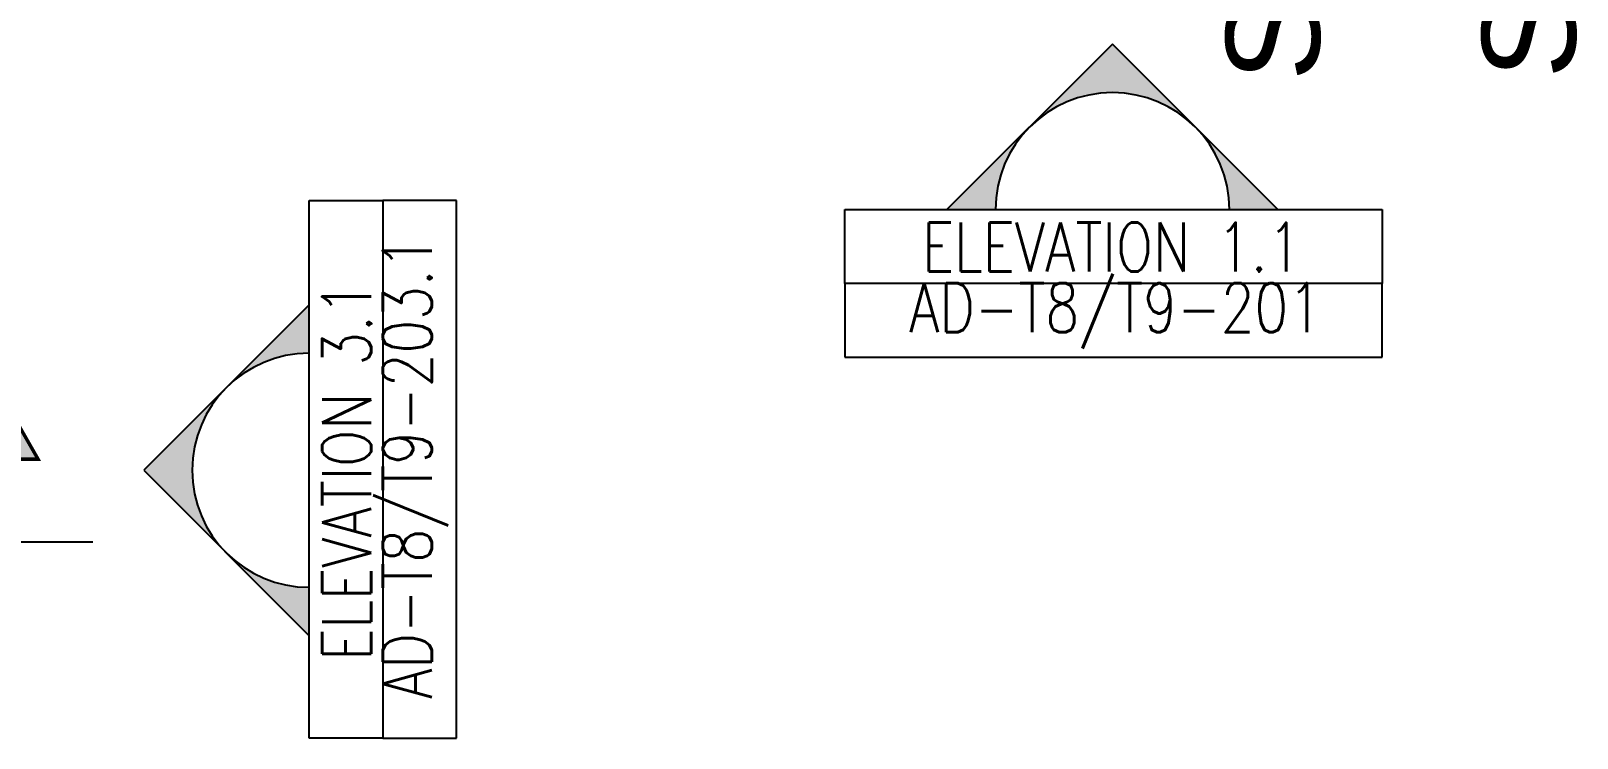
# Model space of a CAD drawing. Header units: millimetres. Extents: x 1066295 to 1300022, y -5734212 to -5454663.
# Drawn here: x 1215843 to 1224905, y -5728444 to -5724299 of the extents above; entities that cross this region are included whole.
import ezdxf

# ---------------------------------------------------------------- set-up
doc = ezdxf.new("R2010")
doc.units = ezdxf.units.MM
doc.header["$LTSCALE"] = 1000
doc.header["$MEASUREMENT"] = 0
for name, pattern in [('AUDIT_D_120904163729-0', [0]), ('T9_KEY PLAN(TYPICAL FLOOR)$0$T8_REFUGE COLUMNS$0$CENTER2', [1.125, 0.75, -0.125, 0.125, -0.125]), ('T9_PROFILE SECTIONS$0$T8_PROFILE SECTIONS$0$HIDDEN', [0.375, 0.25, -0.125]), ('T9_PROFILE SECTIONS$0$T8_PROFILE SECTIONS$0$PHANTOM2', [1.25, 0.625, -0.125, 0.125, -0.125, 0.125, -0.125])]:
    doc.linetypes.add(name, pattern=pattern)
doc.layers.get('0').update_dxf_attribs({"linetype": 'AUDIT_D_120904163729-0'})
for name, color, linetype in [('T9_KEY PLAN(TYPICAL FLOOR)$0$T8(T9 IS SIMILAR) - DIMENSION & TEXTING$0$T8_REFUGE COLUMNS$0$a-section line', 92, 'Continuous'), ('T9_KEY PLAN(TYPICAL FLOOR)$0$T8_REFUGE COLUMNS$0$A-CENTERLINE', 193, 'T9_KEY PLAN(TYPICAL FLOOR)$0$T8_REFUGE COLUMNS$0$CENTER2'), ('T9_KEY PLAN(TYPICAL FLOOR)$0$T8_TYPICAL COLUMNS$0$A-RCC COLS', 3, 'Continuous'), ('T9_PROFILE SECTIONS$0$T8_PROFILE SECTIONS$0$A-PROFILE SECTIONS', 81, 'T9_PROFILE SECTIONS$0$T8_PROFILE SECTIONS$0$PHANTOM2')]:
    doc.layers.add(name, color=color, linetype=linetype)
doc.layers.add('T9_KEY PLAN(TYPICAL FLOOR)$0$T8(T9 IS SIMILAR)$0$D&W', color=8, linetype='Continuous', lineweight=25)
doc.styles.add('T9_KEY PLAN(TYPICAL FLOOR)$0$T8(T9 IS SIMILAR) - DIMENSION & TEXTING$0$T8_REFUGE COLUMNS$0$TEXT1', font='simplex.shx', dxfattribs={"width": 0.8})
doc.styles.add('T9_PROFILE SECTIONS$0$T8_PROFILE SECTIONS$0$arial', font='sanss___.ttf')

# ---------------------------------------------------------------- blocks, each defined once
blk = doc.blocks.new('T9_PROFILE SECTIONS$0$T8_PROFILE SECTIONS$0$MH')
at = {"layer": 'T9_PROFILE SECTIONS$0$T8_PROFILE SECTIONS$0$A-PROFILE SECTIONS', "linetype": 'T9_PROFILE SECTIONS$0$T8_PROFILE SECTIONS$0$HIDDEN', "ltscale": 2}
h = blk.add_hatch(color=256, dxfattribs=at)
h.dxf.hatch_style = 1
h.paths.add_polyline_path([(1140354.458393542, -5697433.571052491), (1141077.626649499, -5697846.573007102), (1140354.458393542, -5698259.574961714)])
at = {"layer": 'T9_PROFILE SECTIONS$0$T8_PROFILE SECTIONS$0$A-PROFILE SECTIONS', "linetype": 'T9_PROFILE SECTIONS$0$T8_PROFILE SECTIONS$0$HIDDEN', "ltscale": 2, "const_width": 20}
blk.add_lwpolyline([(1140354.458393542, -5697433.571052491), (1140354.458393542, -5697433.571052491), (1141077.626649499, -5697846.573007102), (1140354.458393542, -5698259.574961714)], close=True, dxfattribs=at)
blk.add_lwpolyline([(1140354.458393542, -5697433.571052491), (1140354.458393542, -5700003.562580775)], dxfattribs=at)
blk = doc.blocks.new('T9_PROFILE SECTIONS$0$PROFILE SECTION LINE T9')
at = {"layer": 'T9_PROFILE SECTIONS$0$T8_PROFILE SECTIONS$0$A-PROFILE SECTIONS', "linetype": 'ByBlock', "xscale": -1, "rotation": 270}
blk.add_blockref('T9_PROFILE SECTIONS$0$T8_PROFILE SECTIONS$0$MH', (5729344.819574036, -1153149.968920613, 0.02432551863291288), dxfattribs=at)
at = {"layer": 'T9_PROFILE SECTIONS$0$T8_PROFILE SECTIONS$0$A-PROFILE SECTIONS', "linetype": 'ByBlock', "char_height": 550, "attachment_point": 7, "rotation": 90, "style": 'T9_PROFILE SECTIONS$0$T8_PROFILE SECTIONS$0$arial'}
for s, insert in [('SEC-4', (39431.46245296928, -10580.32088211365, 0.02432551863291288)), ('SEC-7', (40931.62013731594, -10566.20864963345))]:
    blk.add_mtext_dynamic_manual_height_columns(s, width=301.3344262428582, gutter_width=500, heights=[0], dxfattribs=dict(at, insert=insert))
blk = doc.blocks.new('T9_KEY PLAN(TYPICAL FLOOR)$0$T8_REFUGE COLUMNS')
at = {"layer": 'T9_KEY PLAN(TYPICAL FLOOR)$0$T8_REFUGE COLUMNS$0$A-CENTERLINE'}
blk.add_line((1217951.315823077, -5724897.361309979), (1182156.903157666, -5724897.361309979), dxfattribs=at)
blk = doc.blocks.new('T9_KEY PLAN(TYPICAL FLOOR)$0$T8_TYPICAL COLUMNS')
at = {"layer": 'T9_KEY PLAN(TYPICAL FLOOR)$0$T8_TYPICAL COLUMNS$0$A-RCC COLS', "linetype": 'ByBlock'}
blk.add_blockref('T9_KEY PLAN(TYPICAL FLOOR)$0$T8_REFUGE COLUMNS', (0, 0), dxfattribs=at)
blk = doc.blocks.new('T9_KEY PLAN(TYPICAL FLOOR)')
at = {"layer": 'T9_KEY PLAN(TYPICAL FLOOR)$0$T8(T9 IS SIMILAR) - DIMENSION & TEXTING$0$T8_REFUGE COLUMNS$0$a-section line', "extrusion": (6.496915289779942e-15, -1.108003958524235e-09, 1)}
h = blk.add_hatch(color=8, dxfattribs=at)
edge = h.paths.add_edge_path()
edge.add_line((1224612.275456678, -5722949.157622512), (1224896.343117813, -5722949.157622506))
edge.add_line((1224896.343117814, -5722949.157622507), (1223926.475456574, -5721979.289961291))
edge.add_line((1223926.475456573, -5721979.28996129), (1222956.607795369, -5722949.157622522))
edge.add_line((1222956.607795369, -5722949.157622524), (1223240.675456504, -5722949.157622517))
edge.add_ellipse((1223926.475456592, -5722949.157622514), major_axis=(-484.9338306178917, 484.9338306081195), ratio=0.9999999999999926, start_angle=-134.99999999999972, end_angle=45.00000000000023, ccw=False)
at = {"layer": 'T9_KEY PLAN(TYPICAL FLOOR)$0$T8(T9 IS SIMILAR) - DIMENSION & TEXTING$0$T8_REFUGE COLUMNS$0$a-section line', "extrusion": (1.108003958524235e-09, 6.496915289440713e-15, 1)}
h = blk.add_hatch(color=8, dxfattribs=at)
edge = h.paths.add_edge_path()
edge.add_line((1219218.770049977, -5723790.857694794), (1219218.770049971, -5723506.790033659))
edge.add_line((1219218.770049972, -5723506.790033659), (1218248.902388755, -5724476.657694899))
edge.add_line((1218248.902388754, -5724476.657694899), (1219218.770049986, -5725446.525356105))
edge.add_line((1219218.770049988, -5725446.525356104), (1219218.770049982, -5725162.457694968))
edge.add_ellipse((1219218.770049979, -5724476.657694882), major_axis=(-484.9338306081196, -484.9338306178915), ratio=0.9999999999999926, start_angle=-134.99999999999972, end_angle=45.00000000000023, ccw=False)
at = {"layer": 'T9_KEY PLAN(TYPICAL FLOOR)$0$T8(T9 IS SIMILAR) - DIMENSION & TEXTING$0$T8_REFUGE COLUMNS$0$a-section line', "linetype": 'Continuous'}
for p, q in [((1223926.475456683, -5721979.289961244, 0.4895656062108548), (1222956.607795459, -5722949.157622482, 0.4895645316483304)), ((1224896.343117925, -5722949.157622456, 0.4895645316418752), (1223926.475456683, -5721979.289961244, 0.4895656062108548)), ((1219218.770049925, -5722894.971044767, 0.4895635743047791), (1219650.77004999, -5722894.971044752, 0.4895630956602489)), ((1219218.770050106, -5726046.037009844, 0.4895635743178416), (1219218.770049925, -5722894.971044767, 0.4895635743047791)), ((1220082.770050057, -5722894.971044739, 0.4895626170158123), (1219650.77004999, -5722894.971044752, 0.4895630956602489)), ((1219650.77004999, -5722894.971044752, 0.4895630956602489), (1219650.770050178, -5726046.037009795, 0.4895630955996307)), ((1219650.77004999, -5722894.971044752, 0.4895630956602489), (1219650.770050178, -5726046.037009795, 0.4895630955996307)), ((1220082.770050242, -5726046.03700978, 0.4895626169551025), (1220082.770050057, -5722894.971044739, 0.4895626170158123)), ((1222357.096141678, -5723381.157622713, 0.4895640529254836), (1222357.096141629, -5722949.15762264, 0.4895645316436946)), ((1222357.096141629, -5722949.15762264, 0.4895645316436946), (1225508.162106706, -5722949.157622459, 0.4895645316306321)), ((1225508.162106721, -5723381.157622525, 0.4895640529861018), (1222357.096141678, -5723381.157622713, 0.4895640529254836)), ((1222357.096141678, -5723381.157622713, 0.4895640529254836), (1222357.096141692, -5723813.157622776, 0.4895635742809555)), ((1225508.162106721, -5723381.157622525, 0.4895640529861018), (1222357.096141678, -5723381.157622713, 0.4895640529254836)), ((1219218.770049921, -5723506.790033548, 0.4895635743160222), (1218248.90238871, -5724476.65769479, 0.4895646488850018)), ((1220082.770050106, -5723790.857694664, 0.4895626169888567), (1220082.770050098, -5723506.790033518, 0.4895626170120715)), ((1222357.096141692, -5723813.157622776, 0.4895635742809555), (1225508.162106735, -5723813.157622592, 0.4895635743416653)), ((1222956.607795488, -5723813.157622739, 0.4895635743314672), (1223240.6754566, -5723813.157622724, 0.4895635742919321)), ((1224612.275456809, -5723813.15762264, 0.4895635743147097), (1224896.343117954, -5723813.157622633, 0.4895635743379245)), ((1218248.90238871, -5724476.65769479, 0.4895646488850018), (1219218.770049947, -5725446.525356015, 0.4895635743224774)), ((1219650.770050178, -5726046.037009795, 0.4895630955996307), (1219218.770050106, -5726046.037009844, 0.4895635743178416)), ((1219650.770050178, -5726046.037009795, 0.4895630955996307), (1220082.770050242, -5726046.03700978, 0.4895626169551025))]:
    blk.add_line(p, q, dxfattribs=at)
at = {"layer": 'T9_KEY PLAN(TYPICAL FLOOR)$0$T8(T9 IS SIMILAR) - DIMENSION & TEXTING$0$T8_REFUGE COLUMNS$0$a-section line', "color": 8, "linetype": 'Continuous'}
for p in [(1225508.162106706, -5722949.157622459, 0.4895645316306321), (1225508.162106735, -5723813.157622592, 0.4895635743416653)]:
    blk.add_line(p, (1225508.162106721, -5723381.157622525, 0.4895640529861018), dxfattribs=at)
at = {"layer": 'T9_KEY PLAN(TYPICAL FLOOR)$0$T8(T9 IS SIMILAR) - DIMENSION & TEXTING$0$T8_REFUGE COLUMNS$0$a-section line', "extrusion": (6.496977859653743e-15, -1.108003958448512e-09, 1)}
blk.add_ellipse((1223926.475456709, -5722949.157622465, 0.4895645316478829), major_axis=(-484.9338306178948, 484.9338306081238, 5.373117545037623e-07), ratio=0.9999999999999875, start_param=3.926990816987248, end_param=7.068583470577041, dxfattribs=at)
at = {"layer": 'T9_KEY PLAN(TYPICAL FLOOR)$0$T8(T9 IS SIMILAR) - DIMENSION & TEXTING$0$T8_REFUGE COLUMNS$0$a-section line', "linetype": 'Continuous', "extrusion": (6.496949109750782e-15, -1.108003958458096e-09, 1)}
blk.add_ellipse((1223926.475456709, -5722949.157622465, 0.4895645316478829), major_axis=(484.933830608118, 484.9338306178888, 5.373054533244496e-07), ratio=0.9999999999999856, start_param=5.497787143782131, end_param=8.639379797371923, dxfattribs=at)
at = {"layer": 'T9_KEY PLAN(TYPICAL FLOOR)$0$T8(T9 IS SIMILAR) - DIMENSION & TEXTING$0$T8_REFUGE COLUMNS$0$a-section line', "extrusion": (1.108003958448512e-09, 6.49697785892996e-15, 1)}
blk.add_ellipse((1219218.770049931, -5724476.657694764, 0.4895635743220299), major_axis=(-484.933830608124, -484.9338306178948, 5.373117545037624e-07), ratio=0.9999999999999875, start_param=3.926990816987248, end_param=7.068583470577041, dxfattribs=at)
at = {"layer": 'T9_KEY PLAN(TYPICAL FLOOR)$0$T8(T9 IS SIMILAR) - DIMENSION & TEXTING$0$T8_REFUGE COLUMNS$0$a-section line', "linetype": 'Continuous', "extrusion": (1.108003958458097e-09, 6.496949109750782e-15, 0.9999999999999998)}
blk.add_ellipse((1219218.770049931, -5724476.657694764, 0.4895635743220299), major_axis=(-484.9338306178886, 484.9338306081182, 5.373054533244497e-07), ratio=0.9999999999999856, start_param=5.497787143782131, end_param=8.639379797371923, dxfattribs=at)
at = {"layer": 'T9_KEY PLAN(TYPICAL FLOOR)$0$T8(T9 IS SIMILAR)$0$D&W', "color": 8, "linetype": 'ByBlock'}
blk.add_blockref('T9_KEY PLAN(TYPICAL FLOOR)$0$T8_TYPICAL COLUMNS', (0, 0), dxfattribs=at)
at = {"layer": 'T9_KEY PLAN(TYPICAL FLOOR)$0$T8(T9 IS SIMILAR) - DIMENSION & TEXTING$0$T8_REFUGE COLUMNS$0$a-section line', "extrusion": (-6.496870583818797e-15, -1.108003958470505e-09, 1), "char_height": 288.0000000000001, "width": 3463.413954958071, "attachment_point": 5, "text_direction": (1, 5.798408487297374e-11, 6.496934830414365e-15), "style": 'T9_KEY PLAN(TYPICAL FLOOR)$0$T8(T9 IS SIMILAR) - DIMENSION & TEXTING$0$T8_REFUGE COLUMNS$0$TEXT1'}
for s, insert in [('ELEVATION 1.1', (1223922.494647466, -5723168.463274763, 0.4895642886251497)), ('AD-T8/T9-201', (1223944.275721533, -5723571.752412773, 0.4895638101606234))]:
    blk.add_mtext(s, dxfattribs=dict(at, insert=insert))
at = {"layer": 'T9_KEY PLAN(TYPICAL FLOOR)$0$T8(T9 IS SIMILAR) - DIMENSION & TEXTING$0$T8_REFUGE COLUMNS$0$a-section line', "extrusion": (1.108003958470505e-09, -6.496870584158025e-15, 1), "char_height": 288.0000000000001, "width": 3463.413954958071, "attachment_point": 5, "style": 'T9_KEY PLAN(TYPICAL FLOOR)$0$T8(T9 IS SIMILAR) - DIMENSION & TEXTING$0$T8_REFUGE COLUMNS$0$TEXT1'}
for s, insert, text_direction in [('AD-T8/T9-203.1', (1219841.364840238, -5724458.85742994, 0.4895628528347704), (-5.798377871127395e-11, 1, 6.496934830414365e-15)), ('ELEVATION 3.1', (1219438.075702229, -5724480.638504008, 0.4895633312992967), (-5.798355667475089e-11, 1, 6.496934830168347e-15))]:
    blk.add_mtext(s, dxfattribs=dict(at, insert=insert, text_direction=text_direction))
blk = doc.blocks.new('T9_PROFILE SECTIONS')
at = {"layer": 'T9_PROFILE SECTIONS$0$T8_PROFILE SECTIONS$0$A-PROFILE SECTIONS', "linetype": 'ByBlock'}
blk.add_blockref('T9_PROFILE SECTIONS$0$PROFILE SECTION LINE T9', (1185718.365702244, -5711614.929266511, -0.02432551863291288), dxfattribs=at)
at = {"linetype": 'ByBlock'}
blk.add_blockref('T9_KEY PLAN(TYPICAL FLOOR)', (0.1954254168085754, 0.8355880156159401), dxfattribs=at)

msp = doc.modelspace()

# ---------------------------------------------------------------- block references
at = {"linetype": 'ByBlock'}
msp.add_blockref('T9_PROFILE SECTIONS', (-1745.208350555273, -2398.398782938719, 0.3917381798181951), dxfattribs=at)

doc.saveas('drawing.dxf')
